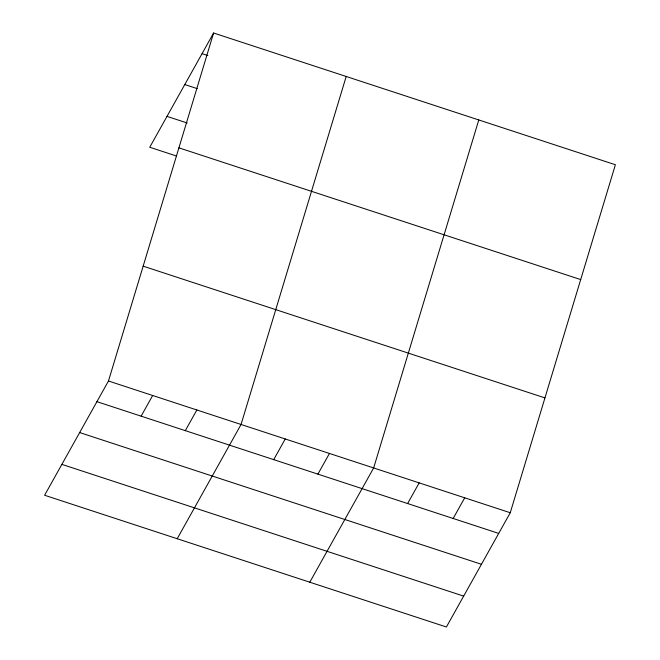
<?xml version="1.0" encoding="UTF-8"?>
<svg xmlns="http://www.w3.org/2000/svg" width="660" height="660" viewBox="0 0 660 660"><rect width="100%" height="100%" fill="white"/><g stroke="black" fill="none" stroke-linecap="round" stroke-linejoin="round"><path stroke-width="0.99" d="M108.471 381.001L213.601 33L615.384 164.744L510.254 512.746L446.399 627L44.616 495.256L108.471 381.001L510.254 512.746M346.195 76.477L241.057 424.479L177.202 538.733M478.781 119.947L373.651 467.948L309.787 582.211M213.601 33L149.746 147.254L176.649 156.073M141.116 416.163L152.666 395.497M185.311 430.65L196.862 409.984M273.702 459.632L285.252 438.966M317.897 474.127L329.455 453.461M407.632 503.547L419.183 482.881M453.164 518.48L464.714 497.813M202.051 53.666L207.817 55.556M184.792 84.554L197.282 88.646M167.005 116.374L187.184 122.991M178.91 147.84L580.693 279.584M143.162 266.161L544.945 397.906M96.921 401.668L498.704 533.412M79.662 432.556L481.445 564.292M61.875 464.376L463.658 596.112"/></g></svg>
